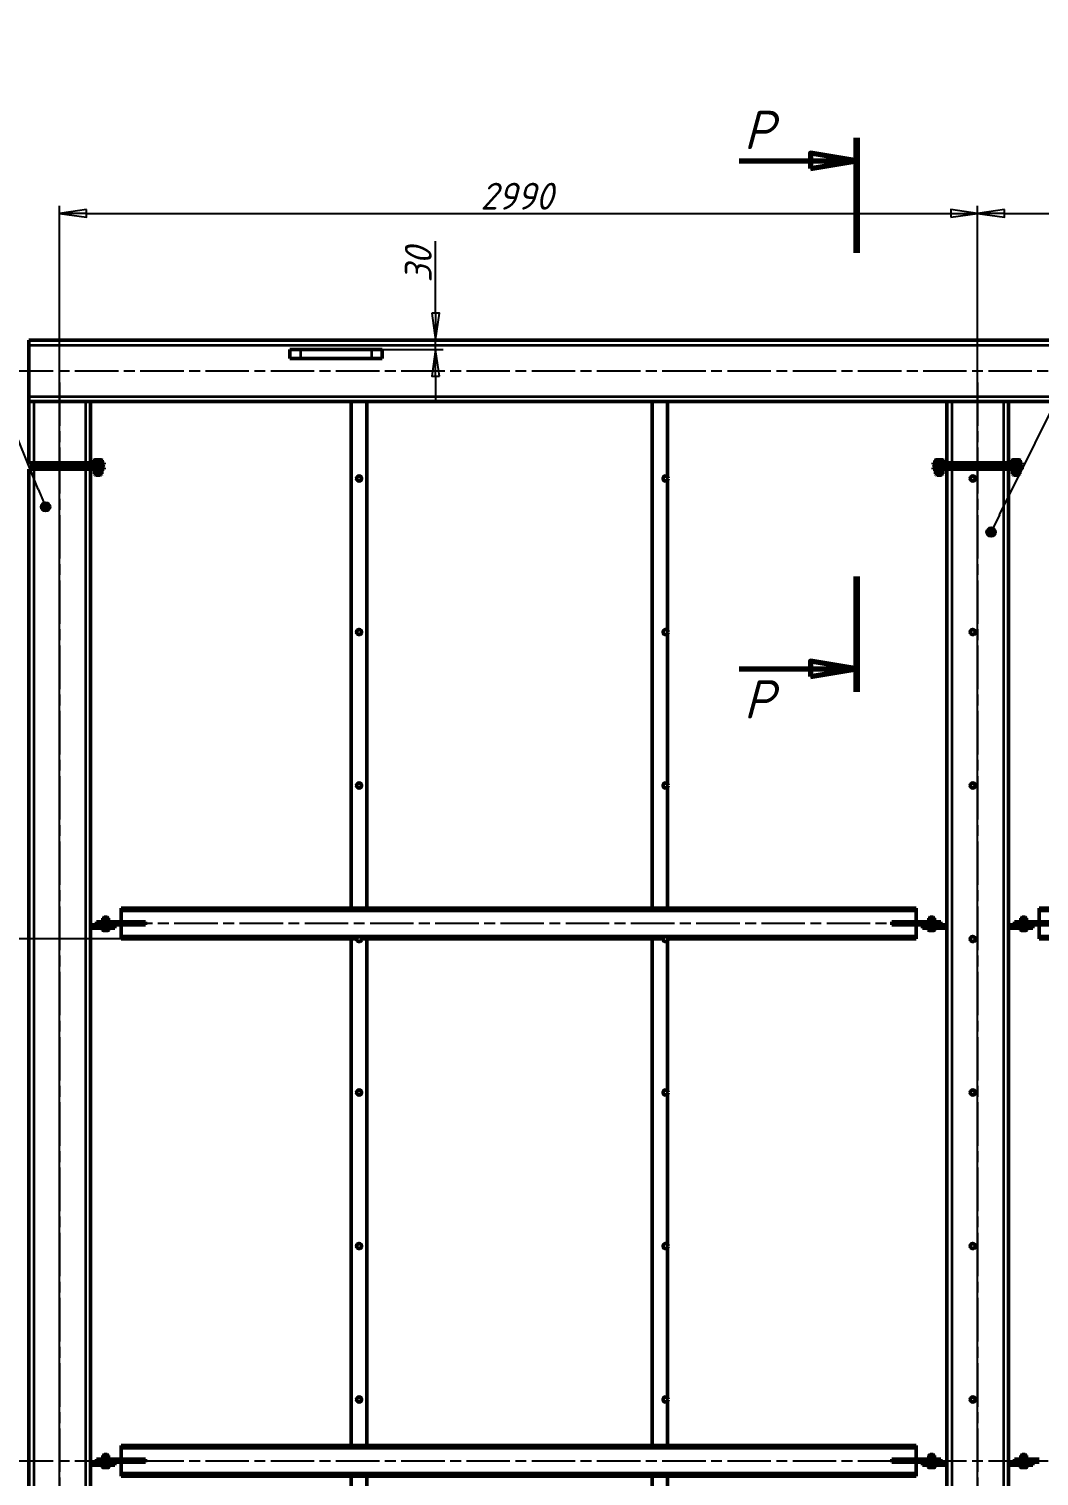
# Model space of a CAD drawing. Header units: millimetres. Extents: x 0 to 23890, y 0 to 14850.
# Drawn here: x 1678 to 4968, y 5140 to 9854 of the extents above; entities that cross this region are included whole.
import ezdxf

# ---------------------------------------------------------------- set-up
doc = ezdxf.new("R2010")
doc.units = ezdxf.units.MM
doc.header["$LTSCALE"] = 25
doc.linetypes.add('CHAIN', pattern=[0.7087, 0.4724, -0.0591, 0.1181, -0.0591])
for name, color, linetype, lineweight in [('Видимые тонкие (ГОСТ)', 7, 'Continuous', 35), ('Видимый контур (ГОСТ)', 7, 'Continuous', 50), ('Линия  разреза (ГОСТ)', 7, 'CHAIN', 70), ('Линия резьбы (ГОСТ)', 7, 'Continuous', 25), ('Обозначение (ГОСТ)', 7, 'Continuous', 25), ('Осевая линия (ГОСТ)', 7, 'Continuous', 25), ('Размер (ГОСТ)', 7, 'Continuous', 25)]:
    doc.layers.add(name, color=color, linetype=linetype, lineweight=lineweight)
doc.styles.add('Обычный текст (ГОСТ)', font='GOST Common Italic.ttf')
doc.styles.add('Увеличенный текст (ГОСТ)', font='GOST Common Italic.ttf')
doc.dimstyles.new('Обычный (ГОСТ)', dxfattribs={"dimscale": 25, "dimtxt": 3.5, "dimasz": 3.5, "dimexe": 1, "dimexo": 0, "dimgap": 0.5, "dimtad": 1, "dimrnd": 1e-08, "dimtxsty": 'Обычный текст (ГОСТ)', "dimblk": 'Filled-1', "dimcen": 0.09, "dimdle": 15, "dimclrd": 256, "dimclre": 256, "dimclrt": 256, "dimazin": 2, "dimtfac": 0.714286, "dimtdec": 3, "dimtmove": 0, "dimatfit": 3, "dimfxl": 1, "dimtolj": 1, "dimlwd": 25, "dimlwe": 25, "dimarcsym": 0})

# ---------------------------------------------------------------- blocks, each defined once
blk = doc.blocks.new('Filled-1')
at = {"color": 0}
for p, q in [((0, 0), (-1, 0.143)), ((-1, 0.143), (-1, -0.143)), ((-1, 0), (0, 0)), ((-1, -0.143), (0, 0))]:
    blk.add_line(p, q, dxfattribs=at)
at = {"color": 0, "flags": 128}
blk.add_lwpolyline([(-1, -0.143), (0, 0), (-1, 0.143), (-1, -0.143)], dxfattribs=at)
at = {"color": 0}
blk.add_solid([(-1, -0.143), (0, 0), (-1, 0.143), (-1, -0.143)], dxfattribs=at)
blk = doc.blocks.new('*D50')
at = {"layer": 'Defpoints', "color": 0, "linetype": 'Continuous', "transparency": 16777216}
for p in [(4767.7, 9252.9), (1777.7, 2002.7), (4767.7, 2002.7)]:
    blk.add_point(p, dxfattribs=at)
at = {"layer": 'Размер (ГОСТ)', "linetype": 'Continuous', "lineweight": 25, "transparency": 16777216}
for p, q in [((1777.7, 2002.7), (1777.7, 9277.9)), ((1865.2, 9252.9), (4680.2, 9252.9)), ((4767.7, 2002.7), (4767.7, 9277.9))]:
    blk.add_line(p, q, dxfattribs=at)
at = {"layer": 'Размер (ГОСТ)', "linetype": 'Continuous', "lineweight": 25, "transparency": 16777216, "xscale": 87.5, "yscale": 87.5, "zscale": 87.5, "rotation": 180}
blk.add_blockref('Filled-1', (1777.7, 9252.9), dxfattribs=at)
at = {"layer": 'Размер (ГОСТ)', "linetype": 'Continuous', "lineweight": 25, "transparency": 16777216, "xscale": 87.5, "yscale": 87.5, "zscale": 87.5}
blk.add_blockref('Filled-1', (4767.7, 9252.9), dxfattribs=at)
at = {"layer": 'Размер (ГОСТ)', "linetype": 'Continuous', "lineweight": 25, "transparency": 16777216, "insert": (3148, 9352.9), "char_height": 87.5, "attachment_point": 1, "style": 'Обычный текст (ГОСТ)'}
blk.add_mtext('\\A1;2990', dxfattribs=at)
blk = doc.blocks.new('*D51')
at = {"layer": 'Defpoints', "color": 0, "linetype": 'Continuous', "transparency": 16777216}
for p in [(7757.7, 9252.9), (4767.7, 2002.7), (7757.7, 2002.7)]:
    blk.add_point(p, dxfattribs=at)
at = {"layer": 'Размер (ГОСТ)', "linetype": 'Continuous', "lineweight": 25, "transparency": 16777216}
for p, q in [((4767.7, 2002.7), (4767.7, 9277.9)), ((4855.2, 9252.9), (7670.2, 9252.9)), ((7757.7, 2002.7), (7757.7, 9277.9))]:
    blk.add_line(p, q, dxfattribs=at)
at = {"layer": 'Размер (ГОСТ)', "linetype": 'Continuous', "lineweight": 25, "transparency": 16777216, "xscale": 87.5, "yscale": 87.5, "zscale": 87.5, "rotation": 180}
blk.add_blockref('Filled-1', (4767.7, 9252.9), dxfattribs=at)
at = {"layer": 'Размер (ГОСТ)', "linetype": 'Continuous', "lineweight": 25, "transparency": 16777216, "xscale": 87.5, "yscale": 87.5, "zscale": 87.5}
blk.add_blockref('Filled-1', (7757.7, 9252.9), dxfattribs=at)
at = {"layer": 'Размер (ГОСТ)', "linetype": 'Continuous', "lineweight": 25, "transparency": 16777216, "insert": (6138, 9352.9), "char_height": 87.5, "attachment_point": 1, "style": 'Обычный текст (ГОСТ)'}
blk.add_mtext('\\A1;2990', dxfattribs=at)
blk = doc.blocks.new('*D53')
at = {"layer": 'Defpoints', "color": 0, "linetype": 'Continuous', "transparency": 16777216}
for p in [(3002, 8840.2), (3026.5, 8840.2), (2827.7, 8810.2)]:
    blk.add_point(p, dxfattribs=at)
at = {"layer": 'Размер (ГОСТ)', "linetype": 'Continuous', "lineweight": 25, "transparency": 16777216}
for p, q in [((3002, 8927.7), (3002, 9162.6)), ((3002, 8810.2), (3002, 8840.2)), ((2827.7, 8810.2), (3027, 8810.2)), ((3002, 8722.7), (3002, 8635.2))]:
    blk.add_line(p, q, dxfattribs=at)
at = {"layer": 'Размер (ГОСТ)', "linetype": 'Continuous', "lineweight": 25, "transparency": 16777216, "xscale": 87.5, "yscale": 87.5, "zscale": 87.5}
for p, rotation in [((3002, 8840.2), 270), ((3002, 8810.2), 90)]:
    blk.add_blockref('Filled-1', p, dxfattribs=dict(at, rotation=rotation))
at = {"layer": 'Размер (ГОСТ)', "linetype": 'Continuous', "lineweight": 25, "transparency": 16777216, "insert": (2902, 9027.7), "char_height": 87.5, "attachment_point": 1, "rotation": 90, "style": 'Обычный текст (ГОСТ)'}
blk.add_mtext('\\A1;30', dxfattribs=at)
blk = doc.blocks.new('Номера позиций22')
at = {"layer": 'Обозначение (ГОСТ)'}
h = blk.add_hatch(color=256, dxfattribs=at)
edge = h.paths.add_edge_path(flags=0)
edge.add_arc((69.27, 331.89), 0.625, 0, 360)
for p, q in [((47.54, 385.39), (32.54, 385.39)), ((68.33, 334.21), (47.54, 385.39)), ((68.33, 334.21), (69.03, 332.47))]:
    blk.add_line(p, q, dxfattribs=at)
blk.add_circle((69.27, 331.89), 0.625, dxfattribs=at)
at = {"layer": 'Обозначение (ГОСТ)', "insert": (40.04, 391.64), "char_height": 5, "attachment_point": 5, "style": 'Увеличенный текст (ГОСТ)'}
blk.add_mtext('5', dxfattribs=at)
blk = doc.blocks.new('Номера позиций23')
at = {"layer": 'Обозначение (ГОСТ)'}
h = blk.add_hatch(color=256, dxfattribs=at)
edge = h.paths.add_edge_path(flags=0)
edge.add_arc((192.46, 328.6), 0.625, 0, 360)
for p, q in [((202.95, 349.71), (220.69, 385.39)), ((220.69, 385.39), (235.69, 385.39)), ((193.57, 330.84), (202.85, 349.51)), ((193.57, 330.84), (192.74, 329.16))]:
    blk.add_line(p, q, dxfattribs=at)
blk.add_circle((192.46, 328.6), 0.625, dxfattribs=at)
at = {"layer": 'Обозначение (ГОСТ)', "insert": (228.19, 391.64), "char_height": 5, "attachment_point": 5, "style": 'Увеличенный текст (ГОСТ)'}
blk.add_mtext('4', dxfattribs=at)
blk = doc.blocks.new('2dTransSection3')
at = {"layer": 'Линия  разреза (ГОСТ)', "linetype": 'Continuous', "lineweight": 140}
for p, q in [((174.94, 379.99), (174.94, 364.99)), ((174.94, 322.8), (174.94, 307.8))]:
    blk.add_line(p, q, dxfattribs=at)
at = {"layer": 'Линия  разреза (ГОСТ)', "linetype": 'Continuous'}
for p, q in [((174.94, 376.99), (168.94, 377.99)), ((168.94, 377.99), (168.94, 375.99)), ((159.64, 376.99), (168.94, 376.99)), ((168.94, 376.99), (174.94, 376.99)), ((168.94, 375.99), (174.94, 376.99)), ((174.94, 310.8), (168.94, 311.8)), ((168.94, 311.8), (168.94, 309.8)), ((159.64, 310.8), (168.94, 310.8)), ((168.94, 310.8), (174.94, 310.8)), ((168.94, 309.8), (174.94, 310.8))]:
    blk.add_line(p, q, dxfattribs=at)
at = {"layer": 'Линия  разреза (ГОСТ)', "linetype": 'Continuous', "flags": 128}
for points in [[(168.94, 375.99), (174.94, 376.99), (168.94, 377.99), (168.94, 375.99)], [(168.94, 309.8), (174.94, 310.8), (168.94, 311.8), (168.94, 309.8)]]:
    blk.add_lwpolyline(points, dxfattribs=at)
at = {"layer": 'Линия  разреза (ГОСТ)'}
for points in [[(168.94, 375.99), (174.94, 376.99), (168.94, 377.99), (168.94, 375.99)], [(168.94, 309.8), (174.94, 310.8), (168.94, 311.8), (168.94, 309.8)]]:
    blk.add_solid(points, dxfattribs=at)
at = {"layer": 'Линия  разреза (ГОСТ)', "char_height": 5, "attachment_point": 7, "style": 'Увеличенный текст (ГОСТ)'}
for insert in [(160.21, 378.49), (160.21, 304.3)]:
    blk.add_mtext('Р', dxfattribs=dict(at, insert=insert))
blk = doc.blocks.new('*D72')
at = {"layer": 'Defpoints', "color": 0, "linetype": 'Continuous', "transparency": 16777216}
for p in [(1977.7, 6890.2), (1311.4, 3490.2), (1977.7, 3490.2)]:
    blk.add_point(p, dxfattribs=at)
at = {"layer": 'Размер (ГОСТ)', "linetype": 'Continuous', "lineweight": 25, "transparency": 16777216}
for p, q in [((1977.7, 6890.2), (1286.4, 6890.2)), ((1311.4, 6802.7), (1311.4, 3577.7)), ((1977.7, 3490.2), (1286.4, 3490.2))]:
    blk.add_line(p, q, dxfattribs=at)
at = {"layer": 'Размер (ГОСТ)', "linetype": 'Continuous', "lineweight": 25, "transparency": 16777216, "xscale": 87.5, "yscale": 87.5, "zscale": 87.5}
for p, rotation in [((1311.4, 6890.2), 90), ((1311.4, 3490.2), 270)]:
    blk.add_blockref('Filled-1', p, dxfattribs=dict(at, rotation=rotation))
at = {"layer": 'Размер (ГОСТ)', "linetype": 'Continuous', "lineweight": 25, "transparency": 16777216, "insert": (1211.4, 5061), "char_height": 87.5, "attachment_point": 1, "rotation": 90, "style": 'Обычный текст (ГОСТ)'}
blk.add_mtext('\\A1;3400', dxfattribs=at)

msp = doc.modelspace()

# ---------------------------------------------------------------- linework, layer by layer
at = {"layer": 'Видимые тонкие (ГОСТ)'}
for p, q in [((1677.685, 8824.166), (11007.685, 8824.166)), ((2562.175, 8810.166), (2562.175, 8780.166)), ((2793.196, 8810.166), (2793.196, 8780.166)), ((1677.685, 8656.166), (11007.685, 8656.166)), ((1693.685, 8640.166), (1693.685, 8440.166)), ((1861.685, 8640.166), (1861.685, 8440.166)), ((4683.685, 8640.166), (4683.685, 8440.166)), ((4851.685, 8640.166), (4851.685, 8440.166)), ((1689.685, 8431.566), (1689.685, 8428.765)), ((1693.685, 8420.166), (1693.685, 1960.166)), ((1861.685, 8420.166), (1861.685, 1960.166)), ((4683.685, 8420.166), (4683.685, 1960.166)), ((4851.685, 8420.166), (4851.685, 1960.166)), ((4567.685, 6980.166), (1977.685, 6980.166)), ((7557.685, 6980.166), (4967.685, 6980.166)), ((1977.685, 6900.166), (4567.685, 6900.166)), ((4967.685, 6900.166), (7557.685, 6900.166)), ((4567.685, 5230.166), (1977.685, 5230.166)), ((1977.685, 5150.166), (4567.685, 5150.166))]:
    msp.add_line(p, q, dxfattribs=at)
at = {"layer": 'Видимый контур (ГОСТ)'}
for p, q in [((1677.685, 8824.166), (1677.685, 8840.166)), ((1677.685, 8840.166), (11007.685, 8840.166)), ((1677.685, 8824.166), (1677.685, 8656.166)), ((2527.685, 8810.166), (2562.175, 8810.166)), ((2527.685, 8810.166), (2527.685, 8780.166)), ((2562.175, 8780.166), (2527.685, 8780.166)), ((2793.196, 8810.166), (2562.175, 8810.166)), ((2562.175, 8780.166), (2793.196, 8780.166)), ((2793.196, 8810.166), (2827.685, 8810.166)), ((2827.685, 8780.166), (2793.196, 8780.166)), ((2827.685, 8810.166), (2827.685, 8780.166)), ((1677.685, 8640.166), (1677.685, 8656.166)), ((1677.685, 8640.166), (1677.685, 8440.166)), ((1677.685, 8640.166), (1693.685, 8640.166)), ((1861.685, 8640.166), (1693.685, 8640.166)), ((1861.685, 8640.166), (1877.685, 8640.166)), ((1877.685, 8640.166), (2727.685, 8640.166)), ((1877.685, 8640.166), (1877.685, 8440.166)), ((2727.685, 8640.166), (2777.685, 8640.166)), ((2727.685, 6990.166), (2727.685, 8640.166)), ((2777.685, 8640.166), (3707.685, 8640.166)), ((2777.685, 6990.166), (2777.685, 8640.166)), ((3707.685, 8640.166), (3757.685, 8640.166)), ((3707.685, 6990.166), (3707.685, 8640.166)), ((3757.685, 8640.166), (4667.685, 8640.166)), ((3757.685, 8394.874), (3757.685, 8640.166)), ((4667.685, 8640.166), (4667.685, 8440.166)), ((4667.685, 8640.166), (4683.685, 8640.166)), ((4851.685, 8640.166), (4683.685, 8640.166)), ((4851.685, 8640.166), (4867.685, 8640.166)), ((4867.685, 8640.166), (5717.685, 8640.166)), ((4867.685, 8640.166), (4867.685, 8440.166)), ((1677.685, 8440.166), (1693.685, 8440.166)), ((1682.685, 8436.468), (1682.685, 8440.166)), ((1861.685, 8440.166), (1693.685, 8440.166)), ((1861.685, 8440.166), (1873.304, 8440.166)), ((1873.304, 8440.166), (1892.685, 8440.166)), ((1891.285, 8450.166), (1888.829, 8448.748)), ((1888.829, 8448.748), (1888.829, 8440.166)), ((1891.285, 8450.166), (1914.085, 8450.166)), ((1892.685, 8440.166), (1922.685, 8440.166)), ((1892.685, 8436.468), (1892.685, 8440.166)), ((1895.757, 8448.748), (1895.757, 8440.166)), ((1909.614, 8448.748), (1909.614, 8440.166)), ((1914.085, 8450.166), (1916.542, 8448.748)), ((1916.542, 8448.748), (1916.542, 8440.166)), ((1922.685, 8436.468), (1922.685, 8440.166)), ((4622.685, 8436.468), (4622.685, 8440.166)), ((4622.685, 8440.166), (4652.685, 8440.166)), ((4631.285, 8450.166), (4628.829, 8448.748)), ((4628.829, 8448.748), (4628.829, 8440.166)), ((4631.285, 8450.166), (4654.085, 8450.166)), ((4635.757, 8448.748), (4635.757, 8440.166)), ((4649.614, 8448.748), (4649.614, 8440.166)), ((4652.685, 8440.166), (4672.066, 8440.166)), ((4652.685, 8436.468), (4652.685, 8440.166)), ((4654.085, 8450.166), (4656.542, 8448.748)), ((4656.542, 8448.748), (4656.542, 8440.166)), ((4672.066, 8440.166), (4683.685, 8440.166)), ((4851.685, 8440.166), (4683.685, 8440.166)), ((4851.685, 8440.166), (4863.304, 8440.166)), ((4863.304, 8440.166), (4882.685, 8440.166)), ((4881.285, 8450.166), (4878.829, 8448.748)), ((4878.829, 8448.748), (4878.829, 8440.166)), ((4881.285, 8450.166), (4904.085, 8450.166)), ((4882.685, 8436.468), (4882.685, 8440.166)), ((4882.685, 8440.166), (4912.685, 8440.166)), ((4885.757, 8448.748), (4885.757, 8440.166)), ((4899.614, 8448.748), (4899.614, 8440.166)), ((4904.085, 8450.166), (4906.542, 8448.748)), ((4906.542, 8448.748), (4906.542, 8440.166)), ((4912.685, 8436.468), (4912.685, 8440.166)), ((1677.685, 8420.166), (1677.685, 1960.166)), ((1677.685, 8420.166), (1693.685, 8420.166)), ((1892.685, 8436.468), (1682.685, 8436.468)), ((1682.685, 8436.468), (1691.685, 8430.166)), ((1682.685, 8423.864), (1691.685, 8430.166)), ((1682.685, 8423.864), (1892.685, 8423.864)), ((1682.685, 8423.864), (1682.685, 8420.166)), ((1691.685, 8430.166), (1888.957, 8430.166)), ((1888.957, 8430.166), (1691.685, 8430.166)), ((1861.685, 8420.166), (1693.685, 8420.166)), ((1861.685, 8420.166), (1873.304, 8420.166)), ((1892.685, 8420.166), (1873.304, 8420.166)), ((1877.685, 8420.166), (1877.685, 6935.166)), ((1892.685, 8436.468), (1888.957, 8430.166)), ((1888.957, 8430.166), (1913.685, 8430.166)), ((1892.685, 8423.864), (1888.957, 8430.166)), ((1913.685, 8430.166), (1888.957, 8430.166)), ((1890.035, 8418.407), (1890.035, 8416.966)), ((1890.046, 8416.966), (1890.035, 8416.966)), ((1890.165, 8416.966), (1890.046, 8416.966)), ((1915.335, 8416.966), (1890.165, 8416.966)), ((1891.885, 8416.966), (1890.685, 8416.273)), ((1890.685, 8415.201), (1890.685, 8416.273)), ((1890.685, 8405.73), (1890.685, 8415.201)), ((1890.685, 8404.659), (1890.685, 8405.73)), ((1891.885, 8403.966), (1890.685, 8404.659)), ((1891.885, 8403.966), (1913.485, 8403.966)), ((1922.685, 8436.468), (1892.685, 8436.468)), ((1892.685, 8423.864), (1922.685, 8423.864)), ((1892.685, 8423.864), (1892.685, 8420.166)), ((1922.685, 8420.166), (1892.685, 8420.166)), ((1894.685, 8403.966), (1894.685, 8401.499)), ((1894.685, 8401.499), (1910.685, 8401.499)), ((1896.019, 8400.166), (1894.685, 8401.499)), ((1909.352, 8400.166), (1896.019, 8400.166)), ((1902.685, 8405.73), (1902.685, 8415.201)), ((1909.352, 8400.166), (1910.685, 8401.499)), ((1910.685, 8403.966), (1910.685, 8401.499)), ((1913.485, 8416.966), (1914.685, 8416.273)), ((1913.485, 8403.966), (1914.685, 8404.659)), ((1922.685, 8436.468), (1913.685, 8430.166)), ((1922.685, 8423.864), (1913.685, 8430.166)), ((1914.685, 8416.273), (1914.685, 8415.201)), ((1914.685, 8405.73), (1914.685, 8415.201)), ((1914.685, 8405.73), (1914.685, 8404.659)), ((1915.335, 8420.166), (1915.335, 8416.966)), ((1922.685, 8423.864), (1922.685, 8420.166)), ((4631.685, 8430.166), (4622.685, 8436.468)), ((4652.685, 8436.468), (4622.685, 8436.468)), ((4622.685, 8423.864), (4631.685, 8430.166)), ((4622.685, 8423.864), (4622.685, 8420.166)), ((4622.685, 8423.864), (4652.685, 8423.864)), ((4652.685, 8420.166), (4622.685, 8420.166)), ((4630.035, 8418.407), (4630.035, 8416.966)), ((4630.046, 8416.966), (4630.035, 8416.966)), ((4630.165, 8416.966), (4630.046, 8416.966)), ((4655.335, 8416.966), (4630.165, 8416.966)), ((4631.885, 8416.966), (4630.685, 8416.273)), ((4630.685, 8415.201), (4630.685, 8416.273)), ((4630.685, 8405.73), (4630.685, 8415.201)), ((4630.685, 8404.659), (4630.685, 8405.73)), ((4631.885, 8403.966), (4630.685, 8404.659)), ((4656.413, 8430.166), (4631.685, 8430.166)), ((4631.685, 8430.166), (4656.413, 8430.166)), ((4631.885, 8403.966), (4653.485, 8403.966)), ((4634.685, 8403.966), (4634.685, 8401.499)), ((4634.685, 8401.499), (4650.685, 8401.499)), ((4636.019, 8400.166), (4634.685, 8401.499)), ((4649.352, 8400.166), (4636.019, 8400.166)), ((4642.685, 8405.73), (4642.685, 8415.201)), ((4649.352, 8400.166), (4650.685, 8401.499)), ((4650.685, 8403.966), (4650.685, 8401.499)), ((4656.413, 8430.166), (4652.685, 8436.468)), ((4882.685, 8436.468), (4652.685, 8436.468)), ((4652.685, 8423.864), (4656.413, 8430.166)), ((4652.685, 8423.864), (4652.685, 8420.166)), ((4652.685, 8423.864), (4882.685, 8423.864)), ((4672.066, 8420.166), (4652.685, 8420.166)), ((4653.485, 8416.966), (4654.685, 8416.273)), ((4653.485, 8403.966), (4654.685, 8404.659)), ((4654.685, 8416.273), (4654.685, 8415.201)), ((4654.685, 8405.73), (4654.685, 8415.201)), ((4654.685, 8405.73), (4654.685, 8404.659)), ((4655.335, 8420.166), (4655.335, 8416.966)), ((4878.957, 8430.166), (4656.413, 8430.166)), ((4656.413, 8430.166), (4878.957, 8430.166)), ((4667.685, 8420.166), (4667.685, 6935.166)), ((4672.066, 8420.166), (4683.685, 8420.166)), ((4851.685, 8420.166), (4683.685, 8420.166)), ((4851.685, 8420.166), (4863.304, 8420.166)), ((4882.685, 8420.166), (4863.304, 8420.166)), ((4867.685, 8420.166), (4867.685, 6935.166)), ((4882.685, 8436.468), (4878.957, 8430.166)), ((4903.685, 8430.166), (4878.957, 8430.166)), ((4878.957, 8430.166), (4882.685, 8423.864)), ((4878.957, 8430.166), (4903.685, 8430.166)), ((4880.035, 8418.407), (4880.035, 8416.966)), ((4880.046, 8416.966), (4880.035, 8416.966)), ((4880.165, 8416.966), (4880.046, 8416.966)), ((4905.335, 8416.966), (4880.165, 8416.966)), ((4881.885, 8416.966), (4880.685, 8416.273)), ((4880.685, 8415.201), (4880.685, 8416.273)), ((4880.685, 8405.73), (4880.685, 8415.201)), ((4880.685, 8404.659), (4880.685, 8405.73)), ((4881.885, 8403.966), (4880.685, 8404.659)), ((4881.885, 8403.966), (4903.485, 8403.966)), ((4912.685, 8436.468), (4882.685, 8436.468)), ((4882.685, 8423.864), (4882.685, 8420.166)), ((4882.685, 8423.864), (4912.685, 8423.864)), ((4912.685, 8420.166), (4882.685, 8420.166)), ((4884.685, 8403.966), (4884.685, 8401.499)), ((4884.685, 8401.499), (4900.685, 8401.499)), ((4886.019, 8400.166), (4884.685, 8401.499)), ((4899.352, 8400.166), (4886.019, 8400.166)), ((4892.685, 8405.73), (4892.685, 8415.201)), ((4899.352, 8400.166), (4900.685, 8401.499)), ((4900.685, 8403.966), (4900.685, 8401.499)), ((4903.485, 8416.966), (4904.685, 8416.273)), ((4903.485, 8403.966), (4904.685, 8404.659)), ((4912.685, 8436.468), (4903.685, 8430.166)), ((4903.685, 8430.166), (4912.685, 8423.864)), ((4904.685, 8416.273), (4904.685, 8415.201)), ((4904.685, 8405.73), (4904.685, 8415.201)), ((4904.685, 8405.73), (4904.685, 8404.659)), ((4905.335, 8420.166), (4905.335, 8416.966)), ((4912.685, 8423.864), (4912.685, 8420.166)), ((3757.685, 7894.874), (3757.685, 8384.058)), ((3757.685, 7394.874), (3757.685, 7884.058)), ((3757.685, 6990.166), (3757.685, 7384.058)), ((2727.685, 6990.166), (1977.685, 6990.166)), ((1977.685, 6990.166), (1977.685, 6980.166)), ((1977.685, 6945.166), (1977.685, 6980.166)), ((2727.685, 6990.166), (2777.685, 6990.166)), ((3707.685, 6990.166), (2777.685, 6990.166)), ((3707.685, 6990.166), (3757.685, 6990.166)), ((4567.685, 6990.166), (3757.685, 6990.166)), ((4567.685, 6980.166), (4567.685, 6990.166)), ((4567.685, 6980.166), (4567.685, 6945.166)), ((5717.685, 6990.166), (4967.685, 6990.166)), ((4967.685, 6990.166), (4967.685, 6980.166)), ((4967.685, 6945.166), (4967.685, 6980.166)), ((1877.685, 6935.166), (1957.685, 6935.166)), ((1877.685, 6935.166), (1877.685, 6925.166)), ((1897.685, 6945.166), (1977.685, 6945.166)), ((1897.685, 6945.166), (1897.685, 6935.166)), ((1977.685, 6935.166), (1897.685, 6935.166)), ((1918.085, 6947.666), (1937.181, 6947.666)), ((1918.085, 6945.166), (1918.085, 6947.666)), ((1919.135, 6957.666), (1918.185, 6957.117)), ((1918.185, 6956.269), (1918.185, 6957.117)), ((1918.185, 6956.269), (1918.185, 6949.063)), ((1918.185, 6948.214), (1918.185, 6949.063)), ((1919.135, 6947.666), (1918.185, 6948.214)), ((1936.235, 6957.666), (1919.135, 6957.666)), ((1922.685, 6960.166), (1921.685, 6959.166)), ((1933.685, 6959.166), (1921.685, 6959.166)), ((1921.685, 6957.666), (1921.685, 6959.166)), ((1922.685, 6960.166), (1932.685, 6960.166)), ((1927.685, 6956.269), (1927.685, 6949.063)), ((1932.685, 6960.166), (1933.685, 6959.166)), ((1933.685, 6957.666), (1933.685, 6959.166)), ((1936.235, 6957.666), (1937.185, 6957.117)), ((1936.235, 6947.666), (1937.185, 6948.214)), ((1937.181, 6947.666), (1937.277, 6947.666)), ((1937.185, 6957.117), (1937.185, 6956.269)), ((1937.185, 6956.269), (1937.185, 6949.063)), ((1937.185, 6949.063), (1937.185, 6948.214)), ((1937.277, 6947.666), (1937.285, 6947.666)), ((1937.285, 6946.539), (1937.285, 6947.666)), ((1957.685, 6935.166), (1957.685, 6925.166)), ((1977.685, 6945.166), (2057.685, 6945.166)), ((2057.685, 6935.166), (1977.685, 6935.166)), ((1977.685, 6900.166), (1977.685, 6935.166)), ((2057.685, 6945.166), (2057.685, 6935.166)), ((4487.685, 6935.166), (4487.685, 6945.166)), ((4487.685, 6945.166), (4567.685, 6945.166)), ((4567.685, 6935.166), (4487.685, 6935.166)), ((4567.685, 6945.166), (4647.685, 6945.166)), ((4567.685, 6935.166), (4567.685, 6900.166)), ((4647.685, 6935.166), (4567.685, 6935.166)), ((4587.685, 6935.166), (4667.685, 6935.166)), ((4587.685, 6925.166), (4587.685, 6935.166)), ((4608.085, 6947.666), (4627.181, 6947.666)), ((4608.085, 6945.166), (4608.085, 6947.666)), ((4609.135, 6957.666), (4608.185, 6957.117)), ((4608.185, 6956.269), (4608.185, 6957.117)), ((4608.185, 6956.269), (4608.185, 6949.063)), ((4608.185, 6948.214), (4608.185, 6949.063)), ((4609.135, 6947.666), (4608.185, 6948.214)), ((4626.235, 6957.666), (4609.135, 6957.666)), ((4612.685, 6960.166), (4611.685, 6959.166)), ((4623.685, 6959.166), (4611.685, 6959.166)), ((4611.685, 6957.666), (4611.685, 6959.166)), ((4612.685, 6960.166), (4622.685, 6960.166)), ((4617.685, 6956.269), (4617.685, 6949.063)), ((4622.685, 6960.166), (4623.685, 6959.166)), ((4623.685, 6957.666), (4623.685, 6959.166)), ((4626.235, 6957.666), (4627.185, 6957.117)), ((4626.235, 6947.666), (4627.185, 6948.214)), ((4627.181, 6947.666), (4627.277, 6947.666)), ((4627.185, 6957.117), (4627.185, 6956.269)), ((4627.185, 6956.269), (4627.185, 6949.063)), ((4627.185, 6949.063), (4627.185, 6948.214)), ((4627.277, 6947.666), (4627.285, 6947.666)), ((4627.285, 6946.539), (4627.285, 6947.666)), ((4647.685, 6935.166), (4647.685, 6945.166)), ((4667.685, 6925.166), (4667.685, 6935.166)), ((4867.685, 6935.166), (4947.685, 6935.166)), ((4867.685, 6935.166), (4867.685, 6925.166)), ((4887.685, 6945.166), (4967.685, 6945.166)), ((4887.685, 6945.166), (4887.685, 6935.166)), ((4967.685, 6935.166), (4887.685, 6935.166)), ((4908.085, 6947.666), (4927.181, 6947.666)), ((4908.085, 6945.166), (4908.085, 6947.666)), ((4909.135, 6957.666), (4908.185, 6957.117)), ((4908.185, 6956.269), (4908.185, 6957.117)), ((4908.185, 6956.269), (4908.185, 6949.063)), ((4908.185, 6948.214), (4908.185, 6949.063)), ((4909.135, 6947.666), (4908.185, 6948.214)), ((4926.235, 6957.666), (4909.135, 6957.666)), ((4912.685, 6960.166), (4911.685, 6959.166)), ((4923.685, 6959.166), (4911.685, 6959.166)), ((4911.685, 6957.666), (4911.685, 6959.166)), ((4912.685, 6960.166), (4922.685, 6960.166)), ((4917.685, 6956.269), (4917.685, 6949.063)), ((4922.685, 6960.166), (4923.685, 6959.166)), ((4923.685, 6957.666), (4923.685, 6959.166)), ((4926.235, 6957.666), (4927.185, 6957.117)), ((4926.235, 6947.666), (4927.185, 6948.214)), ((4927.181, 6947.666), (4927.277, 6947.666)), ((4927.185, 6957.117), (4927.185, 6956.269)), ((4927.185, 6956.269), (4927.185, 6949.063)), ((4927.185, 6949.063), (4927.185, 6948.214)), ((4927.277, 6947.666), (4927.285, 6947.666)), ((4927.285, 6946.539), (4927.285, 6947.666)), ((4947.685, 6935.166), (4947.685, 6925.166)), ((4967.685, 6945.166), (5047.685, 6945.166)), ((5047.685, 6935.166), (4967.685, 6935.166)), ((4967.685, 6900.166), (4967.685, 6935.166)), ((1877.685, 6925.166), (1877.685, 5185.166)), ((1957.685, 6925.166), (1877.685, 6925.166)), ((1917.293, 6918.729), (1917.293, 6925.166)), ((1919.135, 6917.666), (1917.293, 6918.729)), ((1936.235, 6917.666), (1919.135, 6917.666)), ((1922.489, 6918.729), (1922.489, 6925.166)), ((1932.881, 6918.729), (1932.881, 6925.166)), ((1936.235, 6917.666), (1938.078, 6918.729)), ((1938.078, 6918.729), (1938.078, 6925.166)), ((1977.685, 6900.166), (1977.685, 6890.166)), ((2727.685, 6890.166), (1977.685, 6890.166)), ((2727.685, 6890.166), (2744.724, 6890.166)), ((2727.685, 5240.166), (2727.685, 6890.166)), ((2761.175, 6890.166), (2777.685, 6890.166)), ((3707.685, 6890.166), (2777.685, 6890.166)), ((2777.685, 5240.166), (2777.685, 6890.166)), ((3707.685, 6890.166), (3743.223, 6890.166)), ((3707.685, 5240.166), (3707.685, 6890.166)), ((3757.685, 6394.874), (3757.685, 6884.058)), ((4567.685, 6890.166), (3759.674, 6890.166)), ((4567.685, 6890.166), (4567.685, 6900.166)), ((4667.685, 6925.166), (4587.685, 6925.166)), ((4607.293, 6918.729), (4607.293, 6925.166)), ((4609.135, 6917.666), (4607.293, 6918.729)), ((4626.235, 6917.666), (4609.135, 6917.666)), ((4612.489, 6918.729), (4612.489, 6925.166)), ((4622.881, 6918.729), (4622.881, 6925.166)), ((4626.235, 6917.666), (4628.078, 6918.729)), ((4628.078, 6918.729), (4628.078, 6925.166)), ((4667.685, 6925.166), (4667.685, 5185.166)), ((4867.685, 6925.166), (4867.685, 5185.166)), ((4947.685, 6925.166), (4867.685, 6925.166)), ((4907.293, 6918.729), (4907.293, 6925.166)), ((4909.135, 6917.666), (4907.293, 6918.729)), ((4926.235, 6917.666), (4909.135, 6917.666)), ((4912.489, 6918.729), (4912.489, 6925.166)), ((4922.881, 6918.729), (4922.881, 6925.166)), ((4926.235, 6917.666), (4928.078, 6918.729)), ((4928.078, 6918.729), (4928.078, 6925.166)), ((4967.685, 6900.166), (4967.685, 6890.166)), ((5717.685, 6890.166), (4967.685, 6890.166)), ((3757.685, 5894.874), (3757.685, 6384.058)), ((3757.685, 5394.874), (3757.685, 5884.058)), ((3757.685, 5240.166), (3757.685, 5384.058)), ((2727.685, 5240.166), (1977.685, 5240.166)), ((1977.685, 5240.166), (1977.685, 5230.166)), ((2727.685, 5240.166), (2777.685, 5240.166)), ((3707.685, 5240.166), (2777.685, 5240.166)), ((3707.685, 5240.166), (3757.685, 5240.166)), ((4567.685, 5240.166), (3757.685, 5240.166)), ((4567.685, 5230.166), (4567.685, 5240.166)), ((1877.685, 5185.166), (1957.685, 5185.166)), ((1877.685, 5185.166), (1877.685, 5175.166)), ((1897.685, 5195.166), (1977.685, 5195.166)), ((1897.685, 5195.166), (1897.685, 5185.166)), ((1977.685, 5185.166), (1897.685, 5185.166)), ((1918.085, 5197.666), (1937.181, 5197.666)), ((1918.085, 5195.166), (1918.085, 5197.666)), ((1919.135, 5207.666), (1918.185, 5207.117)), ((1918.185, 5206.269), (1918.185, 5207.117)), ((1918.185, 5206.269), (1918.185, 5199.063)), ((1918.185, 5198.214), (1918.185, 5199.063)), ((1919.135, 5197.666), (1918.185, 5198.214)), ((1936.235, 5207.666), (1919.135, 5207.666)), ((1922.685, 5210.166), (1921.685, 5209.166)), ((1933.685, 5209.166), (1921.685, 5209.166)), ((1921.685, 5207.666), (1921.685, 5209.166)), ((1922.685, 5210.166), (1932.685, 5210.166)), ((1927.685, 5206.269), (1927.685, 5199.063)), ((1932.685, 5210.166), (1933.685, 5209.166)), ((1933.685, 5207.666), (1933.685, 5209.166)), ((1936.235, 5207.666), (1937.185, 5207.117)), ((1936.235, 5197.666), (1937.185, 5198.214)), ((1937.181, 5197.666), (1937.277, 5197.666)), ((1937.185, 5207.117), (1937.185, 5206.269)), ((1937.185, 5206.269), (1937.185, 5199.063)), ((1937.185, 5199.063), (1937.185, 5198.214)), ((1937.277, 5197.666), (1937.285, 5197.666)), ((1937.285, 5196.539), (1937.285, 5197.666)), ((1957.685, 5185.166), (1957.685, 5175.166)), ((1977.685, 5195.166), (1977.685, 5230.166)), ((1977.685, 5195.166), (2057.685, 5195.166)), ((2057.685, 5185.166), (1977.685, 5185.166)), ((1977.685, 5150.166), (1977.685, 5185.166)), ((2057.685, 5195.166), (2057.685, 5185.166)), ((4487.685, 5185.166), (4487.685, 5195.166)), ((4487.685, 5195.166), (4567.685, 5195.166)), ((4567.685, 5185.166), (4487.685, 5185.166)), ((4567.685, 5230.166), (4567.685, 5195.166)), ((4567.685, 5195.166), (4647.685, 5195.166)), ((4567.685, 5185.166), (4567.685, 5150.166)), ((4647.685, 5185.166), (4567.685, 5185.166)), ((4587.685, 5185.166), (4667.685, 5185.166)), ((4587.685, 5175.166), (4587.685, 5185.166)), ((4608.085, 5197.666), (4627.181, 5197.666)), ((4608.085, 5195.166), (4608.085, 5197.666)), ((4609.135, 5207.666), (4608.185, 5207.117)), ((4608.185, 5206.269), (4608.185, 5207.117)), ((4608.185, 5206.269), (4608.185, 5199.063)), ((4608.185, 5198.214), (4608.185, 5199.063)), ((4609.135, 5197.666), (4608.185, 5198.214)), ((4626.235, 5207.666), (4609.135, 5207.666)), ((4612.685, 5210.166), (4611.685, 5209.166)), ((4623.685, 5209.166), (4611.685, 5209.166)), ((4611.685, 5207.666), (4611.685, 5209.166)), ((4612.685, 5210.166), (4622.685, 5210.166)), ((4617.685, 5206.269), (4617.685, 5199.063)), ((4622.685, 5210.166), (4623.685, 5209.166)), ((4623.685, 5207.666), (4623.685, 5209.166)), ((4626.235, 5207.666), (4627.185, 5207.117)), ((4626.235, 5197.666), (4627.185, 5198.214)), ((4627.181, 5197.666), (4627.277, 5197.666)), ((4627.185, 5207.117), (4627.185, 5206.269)), ((4627.185, 5206.269), (4627.185, 5199.063)), ((4627.185, 5199.063), (4627.185, 5198.214)), ((4627.277, 5197.666), (4627.285, 5197.666)), ((4627.285, 5196.539), (4627.285, 5197.666)), ((4647.685, 5185.166), (4647.685, 5195.166)), ((4667.685, 5175.166), (4667.685, 5185.166)), ((4867.685, 5185.166), (4947.685, 5185.166)), ((4867.685, 5185.166), (4867.685, 5175.166)), ((4887.685, 5195.166), (4967.685, 5195.166)), ((4887.685, 5195.166), (4887.685, 5185.166)), ((4967.685, 5185.166), (4887.685, 5185.166)), ((4908.085, 5197.666), (4927.181, 5197.666)), ((4908.085, 5195.166), (4908.085, 5197.666)), ((4909.135, 5207.666), (4908.185, 5207.117)), ((4908.185, 5206.269), (4908.185, 5207.117)), ((4908.185, 5206.269), (4908.185, 5199.063)), ((4908.185, 5198.214), (4908.185, 5199.063)), ((4909.135, 5197.666), (4908.185, 5198.214)), ((4926.235, 5207.666), (4909.135, 5207.666)), ((4912.685, 5210.166), (4911.685, 5209.166)), ((4923.685, 5209.166), (4911.685, 5209.166)), ((4911.685, 5207.666), (4911.685, 5209.166)), ((4912.685, 5210.166), (4922.685, 5210.166)), ((4917.685, 5206.269), (4917.685, 5199.063)), ((4922.685, 5210.166), (4923.685, 5209.166)), ((4923.685, 5207.666), (4923.685, 5209.166)), ((4926.235, 5207.666), (4927.185, 5207.117)), ((4926.235, 5197.666), (4927.185, 5198.214)), ((4927.181, 5197.666), (4927.277, 5197.666)), ((4927.185, 5207.117), (4927.185, 5206.269)), ((4927.185, 5206.269), (4927.185, 5199.063)), ((4927.185, 5199.063), (4927.185, 5198.214)), ((4927.277, 5197.666), (4927.285, 5197.666)), ((4927.285, 5196.539), (4927.285, 5197.666)), ((4947.685, 5185.166), (4947.685, 5175.166)), ((1877.685, 5175.166), (1877.685, 3435.166)), ((1957.685, 5175.166), (1877.685, 5175.166)), ((1917.293, 5168.729), (1917.293, 5175.166)), ((1919.135, 5167.666), (1917.293, 5168.729)), ((1936.235, 5167.666), (1919.135, 5167.666)), ((1922.489, 5168.729), (1922.489, 5175.166)), ((1932.881, 5168.729), (1932.881, 5175.166)), ((1936.235, 5167.666), (1938.078, 5168.729)), ((1938.078, 5168.729), (1938.078, 5175.166)), ((1977.685, 5150.166), (1977.685, 5140.166)), ((2727.685, 5140.166), (1977.685, 5140.166)), ((2727.685, 5140.166), (2777.685, 5140.166)), ((2727.685, 3490.166), (2727.685, 5140.166)), ((3707.685, 5140.166), (2777.685, 5140.166)), ((2777.685, 3490.166), (2777.685, 5140.166)), ((3707.685, 5140.166), (3757.685, 5140.166)), ((3707.685, 3490.166), (3707.685, 5140.166)), ((4567.685, 5140.166), (3757.685, 5140.166)), ((3757.685, 4894.874), (3757.685, 5140.166)), ((4567.685, 5140.166), (4567.685, 5150.166)), ((4667.685, 5175.166), (4587.685, 5175.166)), ((4607.293, 5168.729), (4607.293, 5175.166)), ((4609.135, 5167.666), (4607.293, 5168.729)), ((4626.235, 5167.666), (4609.135, 5167.666)), ((4612.489, 5168.729), (4612.489, 5175.166)), ((4622.881, 5168.729), (4622.881, 5175.166)), ((4626.235, 5167.666), (4628.078, 5168.729)), ((4628.078, 5168.729), (4628.078, 5175.166)), ((4667.685, 5175.166), (4667.685, 3435.166)), ((4867.685, 5175.166), (4867.685, 3435.166)), ((4947.685, 5175.166), (4867.685, 5175.166)), ((4907.293, 5168.729), (4907.293, 5175.166)), ((4909.135, 5167.666), (4907.293, 5168.729)), ((4926.235, 5167.666), (4909.135, 5167.666)), ((4912.489, 5168.729), (4912.489, 5175.166)), ((4922.881, 5168.729), (4922.881, 5175.166)), ((4926.235, 5167.666), (4928.078, 5168.729)), ((4928.078, 5168.729), (4928.078, 5175.166))]:
    msp.add_line(p, q, dxfattribs=at)
for centre in [(2752.949, 8389.466), (3751.448, 8389.466), (4751.735, 8389.466), (2752.949, 7889.466), (3751.448, 7889.466), (4751.735, 7889.466), (2752.949, 7389.466), (3751.448, 7389.466), (4751.735, 7389.466), (2752.949, 6889.466), (3751.448, 6889.466), (4751.735, 6889.466), (2752.949, 6389.466), (3751.448, 6389.466), (4751.735, 6389.466), (2752.949, 5889.466), (3751.448, 5889.466), (4751.735, 5889.466), (2752.949, 5389.466), (3751.448, 5389.466), (4751.735, 5389.466)]:
    msp.add_circle(centre, 8.255, dxfattribs=at)
for centre, major_axis, start_param, end_param in [((1902.685, 8418.407), (0, 34.756), 1.52018183, 1.61228687), ((1902.685, 8421.924), (0, 34.756), 1.62141082, 1.71394917), ((4642.685, 8418.407), (0, 34.756), 1.52018183, 1.61228687), ((4642.685, 8421.924), (0, 34.756), 1.62141082, 1.71394917), ((4892.685, 8418.407), (0, 34.756), 1.52018183, 1.61228687), ((4892.685, 8421.924), (0, 34.756), 1.62141082, 1.71394917), ((1927.685, 6943.792), (0, -26.376), 1.62290324, 1.71819675), ((1927.685, 6946.539), (0, -26.376), 1.51868942, 1.6135099), ((4617.685, 6943.792), (0, -26.376), 1.62290324, 1.71819675), ((4617.685, 6946.539), (0, -26.376), 1.51868942, 1.6135099), ((4917.685, 6943.792), (0, -26.376), 1.62290324, 1.71819675), ((4917.685, 6946.539), (0, -26.376), 1.51868942, 1.6135099), ((1927.685, 5193.792), (0, -26.376), 1.62290324, 1.71819675), ((1927.685, 5196.539), (0, -26.376), 1.51868942, 1.6135099), ((4617.685, 5193.792), (0, -26.376), 1.62290324, 1.71819675), ((4617.685, 5196.539), (0, -26.376), 1.51868942, 1.6135099), ((4917.685, 5193.792), (0, -26.376), 1.62290324, 1.71819675), ((4917.685, 5196.539), (0, -26.376), 1.51868942, 1.6135099)]:
    msp.add_ellipse(centre, major_axis=major_axis, ratio=0.36397023, start_param=start_param, end_param=end_param, dxfattribs=at)
for points, weights in [([(1888.829, 8448.748), (1892.293, 8450.748), (1895.757, 8448.748)], [1.16025403784, 1.33974596216, 1.16025403784]), ([(1895.757, 8448.748), (1902.685, 8450.748), (1909.614, 8448.748)], [1.16025403784, 1.33974596216, 1.16025403784]), ([(1909.614, 8448.748), (1913.078, 8450.748), (1916.542, 8448.748)], [1.16025403784, 1.33974596216, 1.16025403784]), ([(4628.829, 8448.748), (4632.293, 8450.748), (4635.757, 8448.748)], [1.16025403784, 1.33974596216, 1.16025403784]), ([(4635.757, 8448.748), (4642.685, 8450.748), (4649.614, 8448.748)], [1.16025403784, 1.33974596216, 1.16025403784]), ([(4649.614, 8448.748), (4653.078, 8450.748), (4656.542, 8448.748)], [1.16025403784, 1.33974596216, 1.16025403784]), ([(4878.829, 8448.748), (4882.293, 8450.748), (4885.757, 8448.748)], [1.16025403784, 1.33974596216, 1.16025403784]), ([(4885.757, 8448.748), (4892.685, 8450.748), (4899.614, 8448.748)], [1.16025403784, 1.33974596216, 1.16025403784]), ([(4899.614, 8448.748), (4903.078, 8450.748), (4906.542, 8448.748)], [1.16025403784, 1.33974596216, 1.16025403784]), ([(1902.685, 8415.201), (1896.685, 8417.201), (1890.685, 8415.201)], [1, 1.15470053838, 1]), ([(1890.685, 8405.73), (1896.685, 8403.73), (1902.685, 8405.73)], [1, 1.15470053838, 1]), ([(1914.685, 8415.201), (1908.685, 8417.201), (1902.685, 8415.201)], [1, 1.15470053838, 1]), ([(1902.685, 8405.73), (1908.685, 8403.73), (1914.685, 8405.73)], [1, 1.15470053838, 1]), ([(4642.685, 8415.201), (4636.685, 8417.201), (4630.685, 8415.201)], [1, 1.15470053838, 1]), ([(4630.685, 8405.73), (4636.685, 8403.73), (4642.685, 8405.73)], [1, 1.15470053838, 1]), ([(4654.685, 8415.201), (4648.685, 8417.201), (4642.685, 8415.201)], [1, 1.15470053838, 1]), ([(4642.685, 8405.73), (4648.685, 8403.73), (4654.685, 8405.73)], [1, 1.15470053838, 1]), ([(4892.685, 8415.201), (4886.685, 8417.201), (4880.685, 8415.201)], [1, 1.15470053838, 1]), ([(4880.685, 8405.73), (4886.685, 8403.73), (4892.685, 8405.73)], [1, 1.15470053838, 1]), ([(4904.685, 8415.201), (4898.685, 8417.201), (4892.685, 8415.201)], [1, 1.15470053838, 1]), ([(4892.685, 8405.73), (4898.685, 8403.73), (4904.685, 8405.73)], [1, 1.15470053838, 1]), ([(1927.685, 6956.269), (1922.935, 6957.852), (1918.185, 6956.269)], [1, 1.15470053838, 1]), ([(1918.185, 6949.063), (1922.935, 6947.479), (1927.685, 6949.063)], [1, 1.15470053838, 1]), ([(1937.185, 6956.269), (1932.435, 6957.852), (1927.685, 6956.269)], [1, 1.15470053838, 1]), ([(1927.685, 6949.063), (1932.435, 6947.479), (1937.185, 6949.063)], [1, 1.15470053838, 1]), ([(4617.685, 6956.269), (4612.935, 6957.852), (4608.185, 6956.269)], [1, 1.15470053838, 1]), ([(4608.185, 6949.063), (4612.935, 6947.479), (4617.685, 6949.063)], [1, 1.15470053838, 1]), ([(4627.185, 6956.269), (4622.435, 6957.852), (4617.685, 6956.269)], [1, 1.15470053838, 1]), ([(4617.685, 6949.063), (4622.435, 6947.479), (4627.185, 6949.063)], [1, 1.15470053838, 1]), ([(4917.685, 6956.269), (4912.935, 6957.852), (4908.185, 6956.269)], [1, 1.15470053838, 1]), ([(4908.185, 6949.063), (4912.935, 6947.479), (4917.685, 6949.063)], [1, 1.15470053838, 1]), ([(4927.185, 6956.269), (4922.435, 6957.852), (4917.685, 6956.269)], [1, 1.15470053838, 1]), ([(4917.685, 6949.063), (4922.435, 6947.479), (4927.185, 6949.063)], [1, 1.15470053838, 1]), ([(1922.489, 6918.729), (1919.891, 6917.229), (1917.293, 6918.729)], [1.16025403784, 1.33974596216, 1.16025403784]), ([(1932.881, 6918.729), (1927.685, 6917.229), (1922.489, 6918.729)], [1.16025403784, 1.33974596216, 1.16025403784]), ([(1938.078, 6918.729), (1935.48, 6917.229), (1932.881, 6918.729)], [1.16025403784, 1.33974596216, 1.16025403784]), ([(4612.489, 6918.729), (4609.891, 6917.229), (4607.293, 6918.729)], [1.16025403784, 1.33974596216, 1.16025403784]), ([(4622.881, 6918.729), (4617.685, 6917.229), (4612.489, 6918.729)], [1.16025403784, 1.33974596216, 1.16025403784]), ([(4628.078, 6918.729), (4625.48, 6917.229), (4622.881, 6918.729)], [1.16025403784, 1.33974596216, 1.16025403784]), ([(4912.489, 6918.729), (4909.891, 6917.229), (4907.293, 6918.729)], [1.16025403784, 1.33974596216, 1.16025403784]), ([(4922.881, 6918.729), (4917.685, 6917.229), (4912.489, 6918.729)], [1.16025403784, 1.33974596216, 1.16025403784]), ([(4928.078, 6918.729), (4925.48, 6917.229), (4922.881, 6918.729)], [1.16025403784, 1.33974596216, 1.16025403784]), ([(1927.685, 5206.269), (1922.935, 5207.852), (1918.185, 5206.269)], [1, 1.15470053838, 1]), ([(1918.185, 5199.063), (1922.935, 5197.479), (1927.685, 5199.063)], [1, 1.15470053838, 1]), ([(1937.185, 5206.269), (1932.435, 5207.852), (1927.685, 5206.269)], [1, 1.15470053838, 1]), ([(1927.685, 5199.063), (1932.435, 5197.479), (1937.185, 5199.063)], [1, 1.15470053838, 1]), ([(4617.685, 5206.269), (4612.935, 5207.852), (4608.185, 5206.269)], [1, 1.15470053838, 1]), ([(4608.185, 5199.063), (4612.935, 5197.479), (4617.685, 5199.063)], [1, 1.15470053838, 1]), ([(4627.185, 5206.269), (4622.435, 5207.852), (4617.685, 5206.269)], [1, 1.15470053838, 1]), ([(4617.685, 5199.063), (4622.435, 5197.479), (4627.185, 5199.063)], [1, 1.15470053838, 1]), ([(4917.685, 5206.269), (4912.935, 5207.852), (4908.185, 5206.269)], [1, 1.15470053838, 1]), ([(4908.185, 5199.063), (4912.935, 5197.479), (4917.685, 5199.063)], [1, 1.15470053838, 1]), ([(4927.185, 5206.269), (4922.435, 5207.852), (4917.685, 5206.269)], [1, 1.15470053838, 1]), ([(4917.685, 5199.063), (4922.435, 5197.479), (4927.185, 5199.063)], [1, 1.15470053838, 1]), ([(1922.489, 5168.729), (1919.891, 5167.229), (1917.293, 5168.729)], [1.16025403784, 1.33974596216, 1.16025403784]), ([(1932.881, 5168.729), (1927.685, 5167.229), (1922.489, 5168.729)], [1.16025403784, 1.33974596216, 1.16025403784]), ([(1938.078, 5168.729), (1935.48, 5167.229), (1932.881, 5168.729)], [1.16025403784, 1.33974596216, 1.16025403784]), ([(4612.489, 5168.729), (4609.891, 5167.229), (4607.293, 5168.729)], [1.16025403784, 1.33974596216, 1.16025403784]), ([(4622.881, 5168.729), (4617.685, 5167.229), (4612.489, 5168.729)], [1.16025403784, 1.33974596216, 1.16025403784]), ([(4628.078, 5168.729), (4625.48, 5167.229), (4622.881, 5168.729)], [1.16025403784, 1.33974596216, 1.16025403784]), ([(4912.489, 5168.729), (4909.891, 5167.229), (4907.293, 5168.729)], [1.16025403784, 1.33974596216, 1.16025403784]), ([(4922.881, 5168.729), (4917.685, 5167.229), (4912.489, 5168.729)], [1.16025403784, 1.33974596216, 1.16025403784]), ([(4928.078, 5168.729), (4925.48, 5167.229), (4922.881, 5168.729)], [1.16025403784, 1.33974596216, 1.16025403784])]:
    msp.add_rational_spline(points, weights, degree=2, dxfattribs=at)
at = {"layer": 'Линия резьбы (ГОСТ)'}
for p, q in [((1895.891, 8403.966), (1895.891, 8400.294)), ((1909.48, 8400.294), (1909.48, 8403.966)), ((4635.891, 8403.966), (4635.891, 8400.294)), ((4649.48, 8400.294), (4649.48, 8403.966)), ((4885.891, 8403.966), (4885.891, 8400.294)), ((4899.48, 8400.294), (4899.48, 8403.966)), ((1922.735, 6960.166), (1922.735, 6957.666)), ((1932.635, 6957.666), (1932.635, 6960.166)), ((4612.735, 6960.166), (4612.735, 6957.666)), ((4622.635, 6957.666), (4622.635, 6960.166)), ((4912.735, 6960.166), (4912.735, 6957.666)), ((4922.635, 6957.666), (4922.635, 6960.166)), ((1922.735, 5210.166), (1922.735, 5207.666)), ((1932.635, 5207.666), (1932.635, 5210.166)), ((4612.735, 5210.166), (4612.735, 5207.666)), ((4622.635, 5207.666), (4622.635, 5210.166)), ((4912.735, 5210.166), (4912.735, 5207.666)), ((4922.635, 5207.666), (4922.635, 5210.166))]:
    msp.add_line(p, q, dxfattribs=at)
at = {"layer": 'Осевая линия (ГОСТ)', "linetype": 'CHAIN', "ltscale": 11.993792}
for p, q in [((1615.185, 8740.166), (11070.185, 8740.166)), ((1777.685, 8702.666), (1777.685, 8377.666)), ((4767.685, 8702.666), (4767.685, 8377.666)), ((1777.685, 8482.666), (1777.685, 1897.666)), ((4767.685, 8482.666), (4767.685, 1897.666)), ((4630.185, 6940.166), (1915.185, 6940.166)), ((7620.185, 6940.166), (4905.185, 6940.166)), ((1615.185, 5190.166), (11070.185, 5190.166))]:
    msp.add_line(p, q, dxfattribs=at)

# ---------------------------------------------------------------- block references
at = {"layer": 'Линия  разреза (ГОСТ)', "xscale": 25, "yscale": 25, "zscale": 25}
msp.add_blockref('2dTransSection3', (0, 0), dxfattribs=at)
at = {"layer": 'Обозначение (ГОСТ)', "xscale": 25, "yscale": 25, "zscale": 25}
for name in ['Номера позиций22', 'Номера позиций23']:
    msp.add_blockref(name, (0, 0), dxfattribs=at)

# ---------------------------------------------------------------- dimensions: what is measured, and where the dimension line sits
at = {"layer": 'Размер (ГОСТ)', "linetype": 'Continuous', "lineweight": 25}
for base, p1, p2, angle, override, picture, middle in [((4767.685, 9252.855), (1777.685, 2002.666), (4767.685, 2002.666), 180, {"dimgap": 0.5, "dimdec": 2, "dimtol": 0, "dimlim": 0, "dimtp": 0, "dimtm": 0, "dimtdec": 3, "dimtofl": 0, "dimatfit": 1}, '*D50', (3272.685, 9252.855)), ((7757.685, 9252.855), (4767.685, 2002.666), (7757.685, 2002.666), 180, {"dimgap": 0.5, "dimdec": 2, "dimtol": 0, "dimlim": 0, "dimtp": 0, "dimtm": 0, "dimtdec": 3, "dimtofl": 0, "dimatfit": 1}, '*D51', (6262.685, 9252.855)), ((3001.978, 8840.166), (2827.685, 8810.166), (3026.527, 8840.166), 270, {"dimgap": 0.5, "dimdec": 2, "dimse2": 1, "dimtol": 0, "dimlim": 0, "dimtp": 0, "dimtm": 0, "dimtdec": 3, "dimtofl": 1, "dimatfit": 1}, '*D53', (3001.978, 9088.883)), ((1311.4, 3490.166), (1977.685, 6890.166), (1977.685, 3490.166), 90, {"dimgap": 0.5, "dimdec": 2, "dimtol": 0, "dimlim": 0, "dimtp": 0, "dimtm": 0, "dimtdec": 3, "dimtofl": 0, "dimatfit": 1}, '*D72', (1311.4, 5190.166))]:
    dim = msp.add_linear_dim(base=base, p1=p1, p2=p2, angle=angle, dimstyle='Обычный (ГОСТ)', override=override, dxfattribs=at)
    dim.commit()
    dim.dimension.update_dxf_attribs({"geometry": picture, "text_midpoint": middle, "dimtype": 160})

doc.saveas('drawing.dxf')
